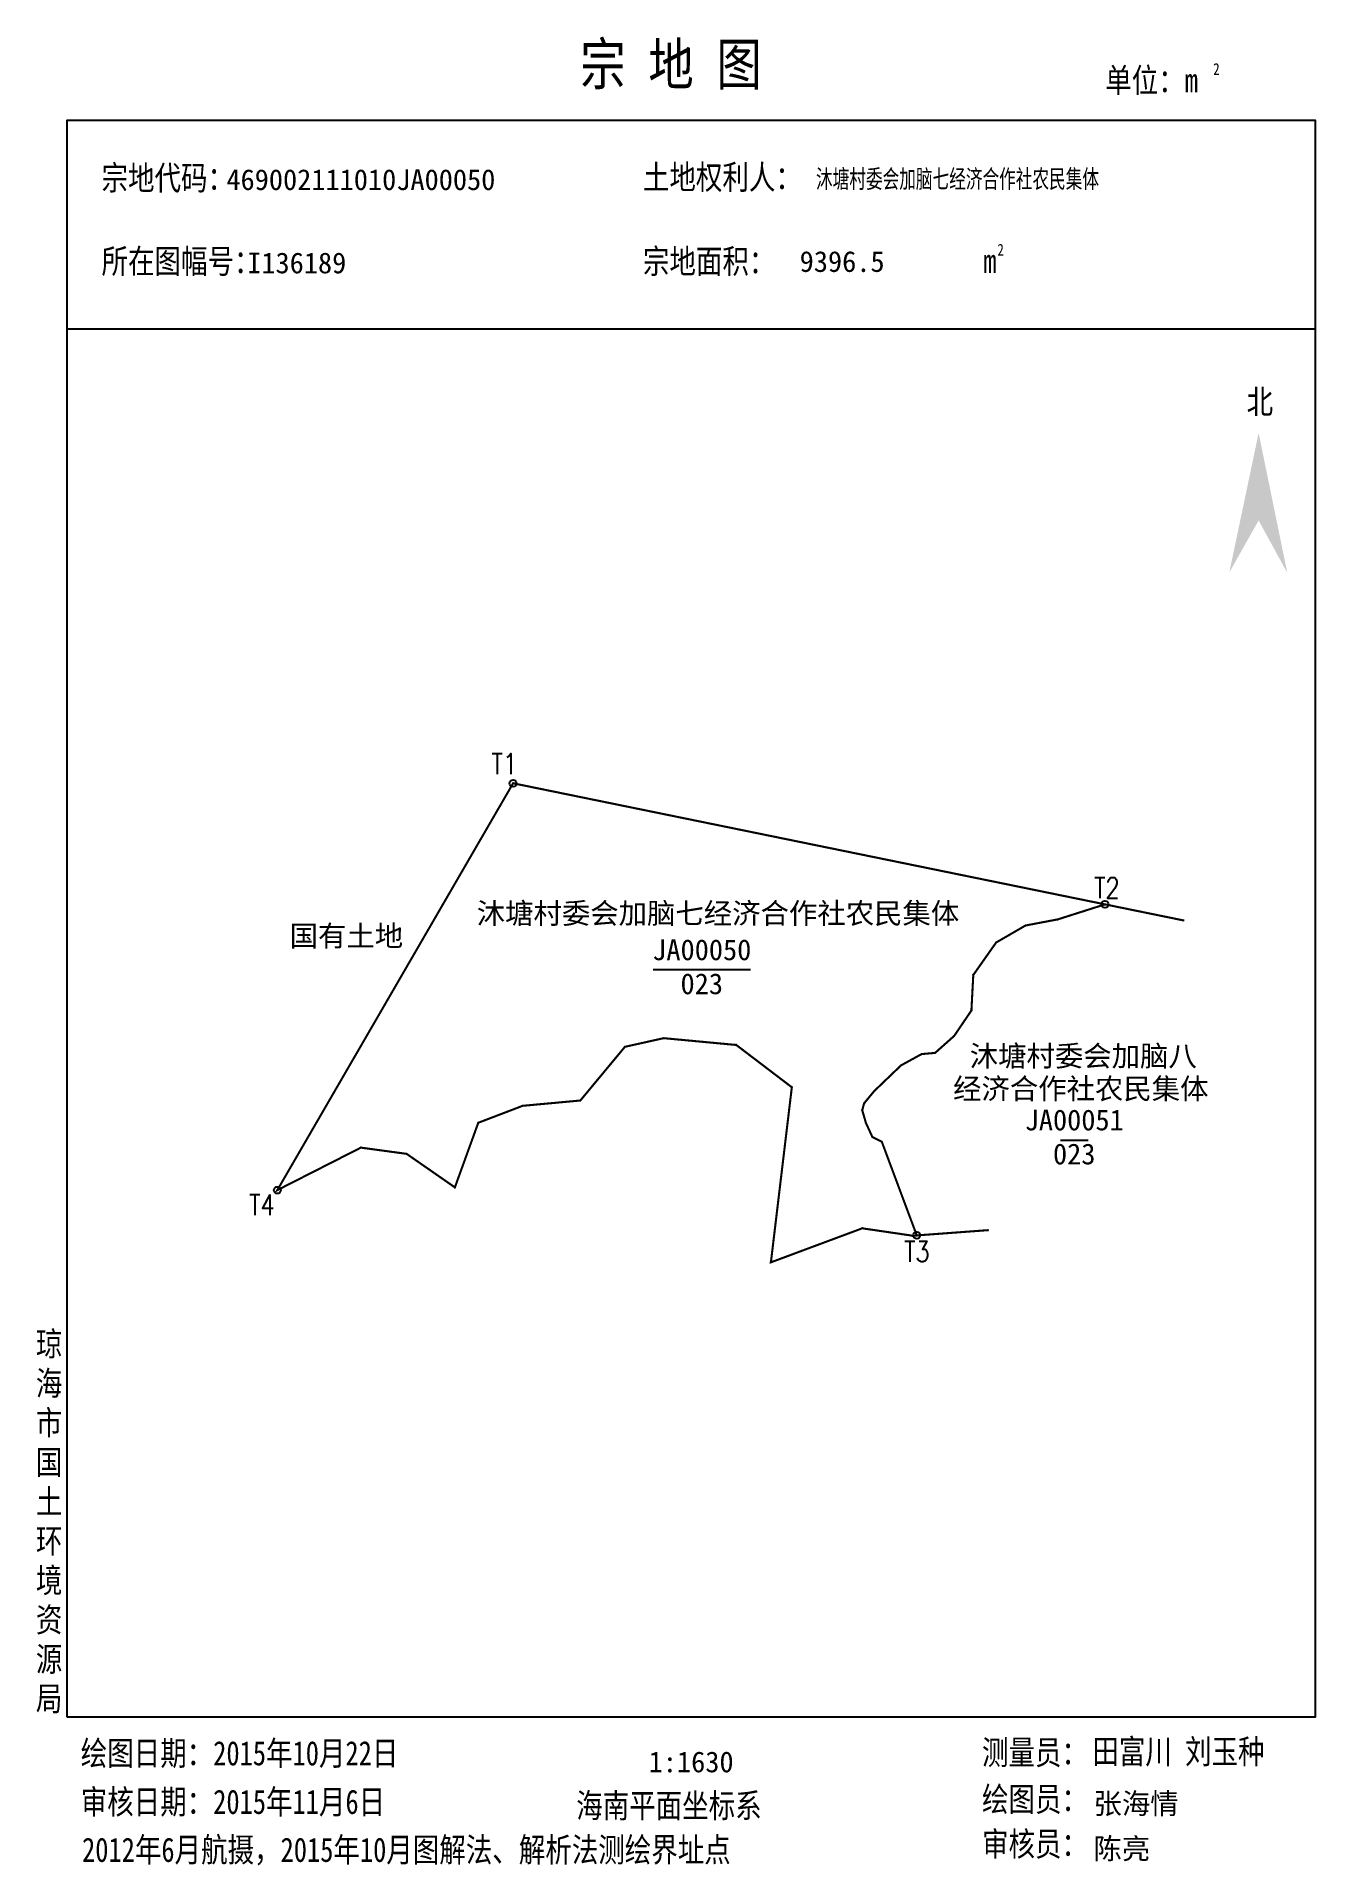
# Model space of a CAD drawing. Extents: x 188375 to 188676, y 108196 to 108625.
import ezdxf
from ezdxf.enums import TextEntityAlignment as Align

# ---------------------------------------------------------------- set-up
doc = ezdxf.new("R2010")
doc.units = 0
doc.header["$LTSCALE"] = 2
doc.header["$PDSIZE"] = 0.2
doc.linetypes.add('DASHED', pattern=[0.75, 0.5, -0.25])
doc.layers.get('0').update_dxf_attribs({"linetype": 'CONTINUOUS'})
for name, color, linetype in [('JMD', 7, 'CONTINUOUS'), ('JZD', 1, 'CONTINUOUS'), ('JZP', 1, 'CONTINUOUS'), ('TK', 7, 'CONTINUOUS'), ('ZJ', 7, 'CONTINUOUS')]:
    doc.layers.add(name, color=color, linetype=linetype)
doc.styles.add('HZ', font='rs.shx', dxfattribs={"width": 0.8, "bigfont": 'hztxt.shx'})
doc.styles.add('宋体', font='')
doc.styles.get('宋体').set_extended_font_data('SimSun')

# ---------------------------------------------------------------- blocks, each defined once
blk = doc.blocks.new('1')
at = {"layer": 'TK', "linetype": 'Continuous'}
blk.add_line((0, 200), (180, 200), dxfattribs=at)
blk.add_lwpolyline([(0, 0), (180, 0), (180, 230), (0, 230)], close=True, dxfattribs=at)
at = {"layer": 'TK', "linetype": 'DASHED'}
for points in [[(171.81, 184.99), (167.58, 164.88), (171.81, 172.39)], [(171.81, 184.99), (171.81, 172.39), (175.94, 164.84)]]:
    blk.add_solid(points, dxfattribs=at)
at = {"layer": 'TK', "linetype": 'DASHED', "style": '宋体', "width": 0.8}
for s, p in [('单位：m', (149.7, 234.07)), ('宗地代码：', (5, 220)), ('土地权利人：', (83.05, 220.11)), ('所在图幅号：', (5, 208)), ('宗地面积：', (83.05, 207.98)), ('m', (132.11, 208.03)), ('北', (170.08, 187.76)), ('绘图日期：2015年10月22日', (2, -7)), ('测量员：', (131.93, -6.88)), ('田富川 刘玉种', (147.84, -6.75)), ('审核日期：2015年11月6日', (2, -14)), ('海南平面坐标系', (73.43, -14.54)), ('绘图员：', (131.93, -13.62)), ('2012年6月航摄，2015年10月图解法、解析法测绘界址点', (2.19, -20.91)), ('审核员：', (131.93, -20.07))]:
    blk.add_text(s, height=3.5, dxfattribs=at).set_placement(p)
for p in [(165.73, 237.44), (134.62, 211.4)]:
    blk.add_text('2', height=1.7, dxfattribs=at).set_placement(p, align=Align.MIDDLE)
at = {"layer": 'ZJ', "linetype": 'Continuous', "style": '宋体', "width": 0.8}
for s, height, p in [('宗 地 图', 6, (74.01, 235.14)), ('琼', 3.5, (-4.47, 51.98)), ('海', 3.5, (-4.47, 46.3)), ('市', 3.5, (-4.47, 40.62)), ('国', 3.5, (-4.47, 34.95)), ('土', 3.5, (-4.47, 29.27)), ('环', 3.5, (-4.47, 23.59)), ('境', 3.5, (-4.47, 17.91)), ('资', 3.5, (-4.47, 12.24)), ('源', 3.5, (-4.47, 6.56)), ('局', 3.5, (-4.47, 0.88))]:
    blk.add_text(s, height=height, dxfattribs=at).set_placement(p)
blk = doc.blocks.new('GC0000')
at = {"linetype": 'Continuous'}
blk.add_point((0, 0), dxfattribs=at)

msp = doc.modelspace()

# ---------------------------------------------------------------- linework, layer by layer
at = {"layer": 'JZD', "color": 1, "const_width": 0.489}
msp.add_lwpolyline([(188487.01, 108449.71), (188626.1, 108421.27), (188615.04, 108417.75), (188607.42, 108416.3), (188600.52, 108412.31), (188595.15, 108404.68), (188594.71, 108396.34), (188590.66, 108390.37), (188586.17, 108386.38), (188583, 108386.1), (188578.16, 108383.44), (188571.86, 108377.4), (188569.48, 108374.52), (188569.06, 108372.91), (188569.91, 108369.95), (188571.43, 108366.64), (188573.66, 108365.49), (188581.87, 108343.51), (188580.89, 108343.44), (188578.33, 108343.82), (188569.06, 108345.18), (188547.59, 108337.19), (188552.51, 108378.31), (188539.46, 108388.24), (188522.41, 108389.84), (188513.29, 108387.81), (188502.81, 108375.2), (188489.25, 108373.95), (188478.83, 108369.97), (188473.33, 108354.8), (188461.99, 108362.67), (188451.24, 108364.13), (188431.6, 108354.14)], close=True, dxfattribs=at)
at = {"layer": 'JZD', "color": 7, "const_width": 0.489}
msp.add_lwpolyline([(188598.8, 108344.76), (188581.87, 108343.51), (188573.66, 108365.49), (188571.43, 108366.64), (188569.91, 108369.95), (188569.06, 108372.91), (188569.48, 108374.52), (188571.86, 108377.4), (188578.16, 108383.44), (188583, 108386.1), (188586.17, 108386.38), (188590.66, 108390.37), (188594.71, 108396.34), (188595.15, 108404.68), (188600.52, 108412.31), (188607.42, 108416.3), (188615.04, 108417.75), (188626.1, 108421.27), (188644.74, 108417.46)], dxfattribs=at)
at = {"layer": 'JZP', "color": 7, "linetype": 'Continuous'}
for centre in [(188487.01, 108449.71), (188626.1, 108421.27), (188581.87, 108343.51)]:
    msp.add_circle(centre, 0.815, dxfattribs=at)
at = {"layer": 'JZP', "linetype": 'Continuous'}
msp.add_circle((188431.6, 108354.14), 0.815, dxfattribs=at)
at = {"layer": 'TK', "linetype": 'Continuous'}
for p, q in [((188542.76, 108405.88), (188519.94, 108405.88)), ((188615.61, 108365.9), (188622.13, 108365.9))]:
    msp.add_line(p, q, dxfattribs=at)

# ---------------------------------------------------------------- block references
at = {"layer": 'JZD', "linetype": 'Continuous', "xscale": 0.8150000000023283, "yscale": 0.8150000000023283}
for p in [(188487.01, 108449.71), (188626.1, 108421.27), (188626.1, 108421.27), (188607.42, 108416.3), (188607.42, 108416.3), (188615.04, 108417.75), (188615.04, 108417.75), (188600.52, 108412.31), (188600.52, 108412.31), (188595.15, 108404.68), (188595.15, 108404.68), (188594.71, 108396.34), (188594.71, 108396.34), (188522.41, 108389.84), (188590.66, 108390.37), (188590.66, 108390.37), (188513.29, 108387.81), (188539.46, 108388.24), (188583, 108386.1), (188583, 108386.1), (188586.17, 108386.38), (188586.17, 108386.38), (188578.16, 108383.44), (188578.16, 108383.44), (188552.51, 108378.31), (188571.86, 108377.4), (188571.86, 108377.4), (188489.25, 108373.95), (188502.81, 108375.2), (188569.06, 108372.91), (188569.06, 108372.91), (188569.48, 108374.52), (188569.48, 108374.52), (188478.83, 108369.97), (188569.91, 108369.95), (188569.91, 108369.95), (188451.24, 108364.13), (188571.43, 108366.64), (188571.43, 108366.64), (188573.66, 108365.49), (188573.66, 108365.49), (188461.99, 108362.67), (188431.6, 108354.14), (188473.33, 108354.8), (188569.06, 108345.18), (188578.33, 108343.82), (188580.89, 108343.44), (188581.87, 108343.51), (188581.87, 108343.51), (188547.59, 108337.19)]:
    msp.add_blockref('GC0000', p, dxfattribs=at)
at = {"layer": 'TK', "linetype": 'Continuous', "xscale": 1.629999999997381, "yscale": 1.630000000001019, "zscale": 0.815}
msp.add_blockref('1', (188382.15, 108230.45), dxfattribs=at)

# ---------------------------------------------------------------- texts
at = {"layer": 'JMD', "linetype": 'Continuous', "style": '宋体'}
for s, p in [('国有土地', (188447.84, 108413.96)), ('经济合作社农民集体', (188620.41, 108378.06))]:
    msp.add_text(s, height=4.89, dxfattribs=at).set_placement(p, align=Align.MIDDLE)
at = {"layer": 'JZP', "linetype": 'Continuous', "style": 'HZ', "width": 0.8}
for s, p in [('T1', (188484.96, 108454.27)), ('T1', (188484.96, 108454.27)), ('T2', (188626.54, 108425.13)), ('T4', (188427.97, 108350.7)), ('T4', (188427.97, 108350.7)), ('T3', (188581.9, 108339.73))]:
    msp.add_text(s, height=4.89, dxfattribs=at).set_placement(p, align=Align.MIDDLE)
at = {"layer": 'TK', "linetype": 'Continuous', "style": '宋体'}
for s, p in [('469002111010JA00050', (188419.64, 108591.49)), ('9396.5', (188554.35, 108572.26)), ('I136189', (188424.53, 108571.93))]:
    msp.add_text(s, height=4.89, dxfattribs=at).set_placement(p, align=Align.MIDDLE_LEFT)
at = {"layer": 'TK', "linetype": 'Continuous', "style": 'HZ', "width": 0.8}
msp.add_text('沐塘村委会加脑七经济合作社农民集体', height=4.89, dxfattribs=at).set_placement((188558.19, 108591.49), align=Align.MIDDLE_LEFT)
at = {"layer": 'TK', "linetype": 'Continuous', "style": '宋体'}
for s, p in [('沐塘村委会加脑七经济合作社农民集体', (188535.16, 108415.26)), ('JA00050', (188531.35, 108406.69)), ('沐塘村委会加脑八', (188620.99, 108381.75)), ('JA00051', (188618.87, 108366.72))]:
    msp.add_text(s, height=4.89, dxfattribs=at).set_placement(p, align=Align.BOTTOM_CENTER)
for s, p in [('023', (188531.35, 108405.06)), ('023', (188618.87, 108365.09)), ('1:1630', (188528.85, 108222.3))]:
    msp.add_text(s, height=4.89, dxfattribs=at).set_placement(p, align=Align.TOP_CENTER)
for s, p in [('张海情', (188623.39, 108207.63)), ('陈亮', (188623.39, 108197.03))]:
    msp.add_text(s, height=4.89, dxfattribs=at).set_placement(p)

doc.saveas('drawing.dxf')
